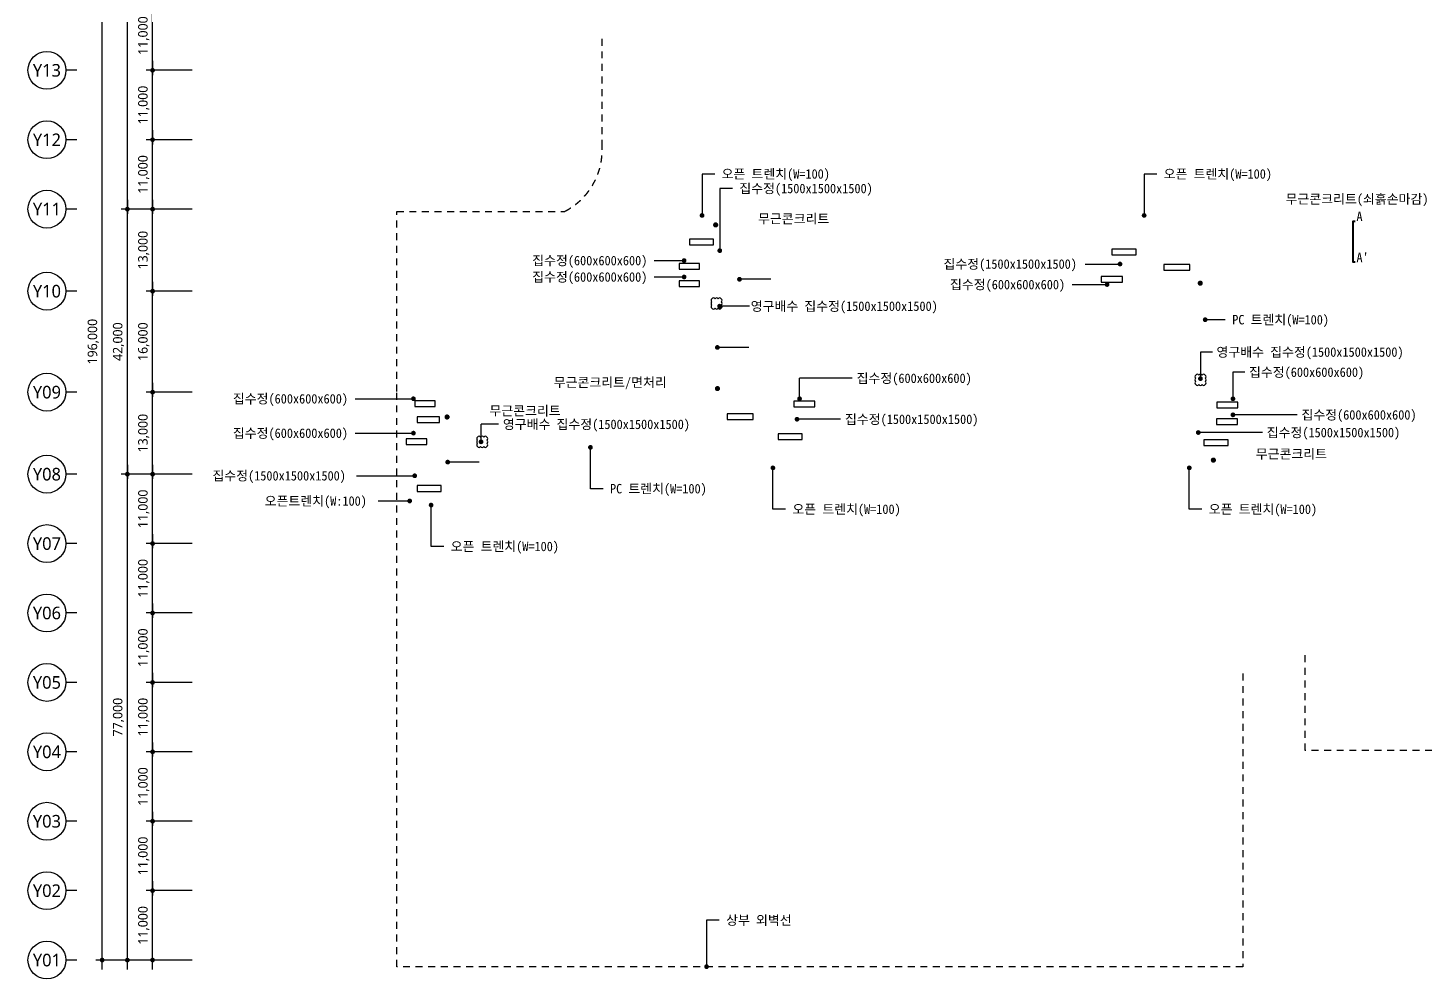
# Model space of a CAD drawing. Header units: millimetres. Extents: x 3546612 to 5615882, y 547008 to 3162891.
# Drawn here: x 4806612 to 5028530, y 551391 to 702095 of the extents above; entities that cross this region are included whole.
import ezdxf
from ezdxf.enums import TextEntityAlignment as Align

# ---------------------------------------------------------------- set-up
doc = ezdxf.new("R2010")
doc.units = ezdxf.units.MM
doc.linetypes.add('HID', pattern=[2, 1.1, -0.9])
for name, color, linetype, lineweight in [('A-AXIS-BUBL', 7, 'Continuous', 25), ('A-CONC-LIN1', 2, 'Continuous', 40), ('A-DIMS', 7, 'Continuous', 25), ('A-FLXX-HID2', 3, 'HID', 25), ('A-MKXS-LEAD', 7, 'Continuous', 25), ('A-MKXS-TEXT1', 3, 'Continuous', 25), ('A-XXXX-TXT2', 3, 'Continuous', 25), ('REV-202205', 20, 'Continuous', 25)]:
    doc.layers.add(name, color=color, linetype=linetype, lineweight=lineweight)
doc.styles.add('HY울릉도L', font='')
doc.styles.add('돋움체', font='')
doc.styles.add('맑은고딕', font='malgun.ttf')
doc.styles.get('HY울릉도L').set_extended_font_data('HYwulM')
doc.styles.get('돋움체').set_extended_font_data('DotumChe')
doc.dimstyles.new('CDIM', dxfattribs={"dimtxt": 3, "dimasz": 1.5, "dimexe": 2, "dimexo": 1, "dimgap": 1, "dimtad": 1, "dimdec": 0, "dimrnd": 0.5, "dimzin": 0, "dimdsep": 32, "dimlunit": 6, "dimtxsty": 'HY울릉도L', "dimblk1": '_CIDOT', "dimblk2": '_CIDOT', "dimsah": 1, "dimcen": 5.5, "dimclrd": 2, "dimclre": 2, "dimclrt": 7, "dimadec": 0, "dimazin": 0, "dimtfac": 1, "dimtdec": 0, "dimtix": 1, "dimtmove": 2, "dimatfit": 1, "dimldrblk": '_CIDOT', "dimfxl": 1, "dimtolj": 1, "dimtzin": 0, "dimlwd": -1, "dimarcsym": 0})

# ---------------------------------------------------------------- blocks, each defined once
blk = doc.blocks.new('_CIDOT')
at = {"color": 0, "linetype": 'ByBlock'}
blk.add_line((2, 0), (-1, 0), dxfattribs=at)
at = {"color": 0, "linetype": 'ByBlock', "const_width": 0.5}
blk.add_lwpolyline([(-0.25, 0, 1), (0.25, 0, 1)], format="xyb", close=True, dxfattribs=at)
blk = doc.blocks.new('*D9')
at = {"layer": 'A-DIMS', "lineweight": -2, "transparency": 16777216}
for p, q in [((93193, 67121), (85943, 67121)), ((93193, 56121), (85943, 56121))]:
    blk.add_line(p, q, dxfattribs=at)
at = {"layer": 'A-DIMS', "transparency": 16777216}
blk.add_line((86943, 56871), (86943, 66371), dxfattribs=at)
at = {"layer": 'A-DIMS', "transparency": 16777216, "xscale": 750, "yscale": 750, "zscale": 750}
for p, rotation in [((86943, 67121), 90), ((86943, 56121), 270)]:
    blk.add_blockref('_CIDOT', p, dxfattribs=dict(at, rotation=rotation))
at = {"layer": 'A-DIMS', "color": 3, "transparency": 16777216, "insert": (85538, 61621), "char_height": 1500, "attachment_point": 5, "rotation": 90, "style": '맑은고딕'}
blk.add_mtext('\\A1;11,000', dxfattribs=at)
blk = doc.blocks.new('*D10')
at = {"layer": 'A-DIMS', "lineweight": -2, "transparency": 16777216}
for p, q in [((93193, 78121), (85943, 78121)), ((93193, 67121), (85943, 67121))]:
    blk.add_line(p, q, dxfattribs=at)
at = {"layer": 'A-DIMS', "transparency": 16777216}
blk.add_line((86943, 67871), (86943, 77371), dxfattribs=at)
at = {"layer": 'A-DIMS', "transparency": 16777216, "xscale": 750, "yscale": 750, "zscale": 750}
for p, rotation in [((86943, 78121), 90), ((86943, 67121), 270)]:
    blk.add_blockref('_CIDOT', p, dxfattribs=dict(at, rotation=rotation))
at = {"layer": 'A-DIMS', "color": 3, "transparency": 16777216, "insert": (85538, 72621), "char_height": 1500, "attachment_point": 5, "rotation": 90, "style": '맑은고딕'}
blk.add_mtext('\\A1;11,000', dxfattribs=at)
blk = doc.blocks.new('*D11')
at = {"layer": 'A-DIMS', "lineweight": -2, "transparency": 16777216}
for p, q in [((93193, 89121), (85943, 89121)), ((93193, 78121), (85943, 78121))]:
    blk.add_line(p, q, dxfattribs=at)
at = {"layer": 'A-DIMS', "transparency": 16777216}
blk.add_line((86943, 78871), (86943, 88371), dxfattribs=at)
at = {"layer": 'A-DIMS', "transparency": 16777216, "xscale": 750, "yscale": 750, "zscale": 750}
for p, rotation in [((86943, 89121), 90), ((86943, 78121), 270)]:
    blk.add_blockref('_CIDOT', p, dxfattribs=dict(at, rotation=rotation))
at = {"layer": 'A-DIMS', "color": 3, "transparency": 16777216, "insert": (85538, 83621), "char_height": 1500, "attachment_point": 5, "rotation": 90, "style": '맑은고딕'}
blk.add_mtext('\\A1;11,000', dxfattribs=at)
blk = doc.blocks.new('*D12')
at = {"layer": 'A-DIMS', "lineweight": -2, "transparency": 16777216}
for p, q in [((93193, 100121), (85943, 100121)), ((93193, 89121), (85943, 89121))]:
    blk.add_line(p, q, dxfattribs=at)
at = {"layer": 'A-DIMS', "transparency": 16777216}
blk.add_line((86943, 89871), (86943, 99371), dxfattribs=at)
at = {"layer": 'A-DIMS', "transparency": 16777216, "xscale": 750, "yscale": 750, "zscale": 750}
for p, rotation in [((86943, 100121), 90), ((86943, 89121), 270)]:
    blk.add_blockref('_CIDOT', p, dxfattribs=dict(at, rotation=rotation))
at = {"layer": 'A-DIMS', "color": 3, "transparency": 16777216, "insert": (85538, 94621), "char_height": 1500, "attachment_point": 5, "rotation": 90, "style": '맑은고딕'}
blk.add_mtext('\\A1;11,000', dxfattribs=at)
blk = doc.blocks.new('*D13')
at = {"layer": 'A-DIMS', "lineweight": -2, "transparency": 16777216}
for p, q in [((93193, 111121), (85943, 111121)), ((93193, 100121), (85943, 100121))]:
    blk.add_line(p, q, dxfattribs=at)
at = {"layer": 'A-DIMS', "transparency": 16777216}
blk.add_line((86943, 100871), (86943, 110371), dxfattribs=at)
at = {"layer": 'A-DIMS', "transparency": 16777216, "xscale": 750, "yscale": 750, "zscale": 750}
for p, rotation in [((86943, 111121), 90), ((86943, 100121), 270)]:
    blk.add_blockref('_CIDOT', p, dxfattribs=dict(at, rotation=rotation))
at = {"layer": 'A-DIMS', "color": 3, "transparency": 16777216, "insert": (85538, 105621), "char_height": 1500, "attachment_point": 5, "rotation": 90, "style": '맑은고딕'}
blk.add_mtext('\\A1;11,000', dxfattribs=at)
blk = doc.blocks.new('*D14')
at = {"layer": 'A-DIMS', "lineweight": -2, "transparency": 16777216}
for p, q in [((93193, 122121), (85943, 122121)), ((93193, 111121), (85943, 111121))]:
    blk.add_line(p, q, dxfattribs=at)
at = {"layer": 'A-DIMS', "transparency": 16777216}
blk.add_line((86943, 111871), (86943, 121371), dxfattribs=at)
at = {"layer": 'A-DIMS', "transparency": 16777216, "xscale": 750, "yscale": 750, "zscale": 750}
for p, rotation in [((86943, 122121), 90), ((86943, 111121), 270)]:
    blk.add_blockref('_CIDOT', p, dxfattribs=dict(at, rotation=rotation))
at = {"layer": 'A-DIMS', "color": 3, "transparency": 16777216, "insert": (85538, 116621), "char_height": 1500, "attachment_point": 5, "rotation": 90, "style": '맑은고딕'}
blk.add_mtext('\\A1;11,000', dxfattribs=at)
blk = doc.blocks.new('*D15')
at = {"layer": 'A-DIMS', "lineweight": -2, "transparency": 16777216}
for p, q in [((93193, 135121), (85943, 135121)), ((93193, 122121), (85943, 122121))]:
    blk.add_line(p, q, dxfattribs=at)
at = {"layer": 'A-DIMS', "transparency": 16777216}
blk.add_line((86943, 122871), (86943, 134371), dxfattribs=at)
at = {"layer": 'A-DIMS', "transparency": 16777216, "xscale": 750, "yscale": 750, "zscale": 750}
for p, rotation in [((86943, 135121), 90), ((86943, 122121), 270)]:
    blk.add_blockref('_CIDOT', p, dxfattribs=dict(at, rotation=rotation))
at = {"layer": 'A-DIMS', "color": 3, "transparency": 16777216, "insert": (85538, 128621), "char_height": 1500, "attachment_point": 5, "rotation": 90, "style": '맑은고딕'}
blk.add_mtext('\\A1;13,000', dxfattribs=at)
blk = doc.blocks.new('*D16')
at = {"layer": 'A-DIMS', "lineweight": -2, "transparency": 16777216}
for p, q in [((93193, 151121), (85943, 151121)), ((93193, 135121), (85943, 135121))]:
    blk.add_line(p, q, dxfattribs=at)
at = {"layer": 'A-DIMS', "transparency": 16777216}
blk.add_line((86943, 135871), (86943, 150371), dxfattribs=at)
at = {"layer": 'A-DIMS', "transparency": 16777216, "xscale": 750, "yscale": 750, "zscale": 750}
for p, rotation in [((86943, 151121), 90), ((86943, 135121), 270)]:
    blk.add_blockref('_CIDOT', p, dxfattribs=dict(at, rotation=rotation))
at = {"layer": 'A-DIMS', "color": 3, "transparency": 16777216, "insert": (85538, 143121), "char_height": 1500, "attachment_point": 5, "rotation": 90, "style": '맑은고딕'}
blk.add_mtext('\\A1;16,000', dxfattribs=at)
blk = doc.blocks.new('*D17')
at = {"layer": 'A-DIMS', "lineweight": -2, "transparency": 16777216}
for p, q in [((93193, 164121), (85943, 164121)), ((93193, 151121), (85943, 151121))]:
    blk.add_line(p, q, dxfattribs=at)
at = {"layer": 'A-DIMS', "transparency": 16777216}
blk.add_line((86943, 151871), (86943, 163371), dxfattribs=at)
at = {"layer": 'A-DIMS', "transparency": 16777216, "xscale": 750, "yscale": 750, "zscale": 750}
for p, rotation in [((86943, 164121), 90), ((86943, 151121), 270)]:
    blk.add_blockref('_CIDOT', p, dxfattribs=dict(at, rotation=rotation))
at = {"layer": 'A-DIMS', "color": 3, "transparency": 16777216, "insert": (85538, 157621), "char_height": 1500, "attachment_point": 5, "rotation": 90, "style": '맑은고딕'}
blk.add_mtext('\\A1;13,000', dxfattribs=at)
blk = doc.blocks.new('*D18')
at = {"layer": 'A-DIMS', "lineweight": -2, "transparency": 16777216}
for p, q in [((93193, 175121), (85943, 175121)), ((93193, 164121), (85943, 164121))]:
    blk.add_line(p, q, dxfattribs=at)
at = {"layer": 'A-DIMS', "transparency": 16777216}
blk.add_line((86943, 164871), (86943, 174371), dxfattribs=at)
at = {"layer": 'A-DIMS', "transparency": 16777216, "xscale": 750, "yscale": 750, "zscale": 750}
for p, rotation in [((86943, 175121), 90), ((86943, 164121), 270)]:
    blk.add_blockref('_CIDOT', p, dxfattribs=dict(at, rotation=rotation))
at = {"layer": 'A-DIMS', "color": 3, "transparency": 16777216, "insert": (85538, 169621), "char_height": 1500, "attachment_point": 5, "rotation": 90, "style": '맑은고딕'}
blk.add_mtext('\\A1;11,000', dxfattribs=at)
blk = doc.blocks.new('*D19')
at = {"layer": 'A-DIMS', "lineweight": -2, "transparency": 16777216}
for p, q in [((93193, 186121), (85943, 186121)), ((93193, 175121), (85943, 175121))]:
    blk.add_line(p, q, dxfattribs=at)
at = {"layer": 'A-DIMS', "transparency": 16777216}
blk.add_line((86943, 175871), (86943, 185371), dxfattribs=at)
at = {"layer": 'A-DIMS', "transparency": 16777216, "xscale": 750, "yscale": 750, "zscale": 750}
for p, rotation in [((86943, 186121), 90), ((86943, 175121), 270)]:
    blk.add_blockref('_CIDOT', p, dxfattribs=dict(at, rotation=rotation))
at = {"layer": 'A-DIMS', "color": 3, "transparency": 16777216, "insert": (85538, 180621), "char_height": 1500, "attachment_point": 5, "rotation": 90, "style": '맑은고딕'}
blk.add_mtext('\\A1;11,000', dxfattribs=at)
blk = doc.blocks.new('*D20')
at = {"layer": 'A-DIMS', "lineweight": -2, "transparency": 16777216}
for p, q in [((93193, 197121), (85943, 197121)), ((93193, 186121), (85943, 186121))]:
    blk.add_line(p, q, dxfattribs=at)
at = {"layer": 'A-DIMS', "transparency": 16777216}
blk.add_line((86943, 186871), (86943, 196371), dxfattribs=at)
at = {"layer": 'A-DIMS', "transparency": 16777216, "xscale": 750, "yscale": 750, "zscale": 750}
for p, rotation in [((86943, 197121), 90), ((86943, 186121), 270)]:
    blk.add_blockref('_CIDOT', p, dxfattribs=dict(at, rotation=rotation))
at = {"layer": 'A-DIMS', "color": 3, "transparency": 16777216, "insert": (85538, 191621), "char_height": 1500, "attachment_point": 5, "rotation": 90, "style": '맑은고딕'}
blk.add_mtext('\\A1;11,000', dxfattribs=at)
blk = doc.blocks.new('*D25')
at = {"layer": 'A-DIMS', "lineweight": -2, "transparency": 16777216}
for p, q in [((93193, 122121), (81943, 122121)), ((93193, 45121), (81943, 45121))]:
    blk.add_line(p, q, dxfattribs=at)
at = {"layer": 'A-DIMS', "transparency": 16777216}
blk.add_line((82943, 45871), (82943, 121371), dxfattribs=at)
at = {"layer": 'A-DIMS', "transparency": 16777216, "xscale": 750, "yscale": 750, "zscale": 750}
for p, rotation in [((82943, 122121), 90), ((82943, 45121), 270)]:
    blk.add_blockref('_CIDOT', p, dxfattribs=dict(at, rotation=rotation))
at = {"layer": 'A-DIMS', "color": 3, "transparency": 16777216, "insert": (81542, 83621), "char_height": 1500, "attachment_point": 5, "rotation": 90, "style": '맑은고딕'}
blk.add_mtext('\\A1;77,000', dxfattribs=at)
blk = doc.blocks.new('*D26')
at = {"layer": 'A-DIMS', "lineweight": -2, "transparency": 16777216}
for p, q in [((93193, 241121), (77943, 241121)), ((93193, 45121), (77943, 45121))]:
    blk.add_line(p, q, dxfattribs=at)
at = {"layer": 'A-DIMS', "transparency": 16777216}
blk.add_line((78943, 45871), (78943, 240371), dxfattribs=at)
at = {"layer": 'A-DIMS', "transparency": 16777216, "xscale": 750, "yscale": 750, "zscale": 750}
for p, rotation in [((78943, 241121), 90), ((78943, 45121), 270)]:
    blk.add_blockref('_CIDOT', p, dxfattribs=dict(at, rotation=rotation))
at = {"layer": 'A-DIMS', "color": 3, "transparency": 16777216, "insert": (77538, 143121), "char_height": 1500, "attachment_point": 5, "rotation": 90, "style": '맑은고딕'}
blk.add_mtext('\\A1;196,000', dxfattribs=at)
blk = doc.blocks.new('*D27')
at = {"layer": 'A-DIMS', "lineweight": -2, "transparency": 16777216}
for p, q in [((93193, 56121), (85943, 56121)), ((93193, 45121), (85943, 45121))]:
    blk.add_line(p, q, dxfattribs=at)
at = {"layer": 'A-DIMS', "transparency": 16777216}
blk.add_line((86943, 45871), (86943, 55371), dxfattribs=at)
at = {"layer": 'A-DIMS', "transparency": 16777216, "xscale": 750, "yscale": 750, "zscale": 750}
for p, rotation in [((86943, 56121), 90), ((86943, 45121), 270)]:
    blk.add_blockref('_CIDOT', p, dxfattribs=dict(at, rotation=rotation))
at = {"layer": 'A-DIMS', "color": 3, "transparency": 16777216, "insert": (85538, 50621), "char_height": 1500, "attachment_point": 5, "rotation": 90, "style": '맑은고딕'}
blk.add_mtext('\\A1;11,000', dxfattribs=at)
blk = doc.blocks.new('*D28')
at = {"layer": 'A-DIMS', "lineweight": -2, "transparency": 16777216}
for p, q in [((93193, 164121), (81943, 164121)), ((93193, 122121), (81943, 122121))]:
    blk.add_line(p, q, dxfattribs=at)
at = {"layer": 'A-DIMS', "transparency": 16777216}
blk.add_line((82943, 122871), (82943, 163371), dxfattribs=at)
at = {"layer": 'A-DIMS', "transparency": 16777216, "xscale": 750, "yscale": 750, "zscale": 750}
for p, rotation in [((82943, 164121), 90), ((82943, 122121), 270)]:
    blk.add_blockref('_CIDOT', p, dxfattribs=dict(at, rotation=rotation))
at = {"layer": 'A-DIMS', "color": 3, "transparency": 16777216, "insert": (81542, 143121), "char_height": 1500, "attachment_point": 5, "rotation": 90, "style": '맑은고딕'}
blk.add_mtext('\\A1;42,000', dxfattribs=at)
blk = doc.blocks.new('*D29')
at = {"layer": 'A-DIMS', "lineweight": -2, "transparency": 16777216}
for p, q in [((93193, 241121), (81943, 241121)), ((93193, 164121), (81943, 164121))]:
    blk.add_line(p, q, dxfattribs=at)
at = {"layer": 'A-DIMS', "transparency": 16777216}
blk.add_line((82943, 164871), (82943, 240371), dxfattribs=at)
at = {"layer": 'A-DIMS', "transparency": 16777216, "xscale": 750, "yscale": 750, "zscale": 750}
for p, rotation in [((82943, 241121), 90), ((82943, 164121), 270)]:
    blk.add_blockref('_CIDOT', p, dxfattribs=dict(at, rotation=rotation))
at = {"layer": 'A-DIMS', "color": 3, "transparency": 16777216, "insert": (81542, 202621), "char_height": 1500, "attachment_point": 5, "rotation": 90, "style": '맑은고딕'}
blk.add_mtext('\\A1;77,000', dxfattribs=at)
blk = doc.blocks.new('DIM(210222)')
for p, q in [((74943, 186120.6), (73193, 186120.6)), ((74943, 175120.6), (73193, 175120.6)), ((74943, 164120.6), (73193, 164120.6)), ((74943, 151120.6), (73193, 151120.6)), ((74943, 135120.6), (73193, 135120.6)), ((74943, 122120.6), (73193, 122120.6)), ((74943, 111120.6), (73193, 111120.6)), ((74943, 100120.6), (73193, 100120.6)), ((74943, 89120.6), (73193, 89120.6)), ((74943, 78120.6), (73193, 78120.6)), ((74943, 67120.6), (73193, 67120.6)), ((74943, 56120.6), (73193, 56120.6)), ((74943, 45120.6), (73193, 45120.6))]:
    blk.add_line(p, q)
at = {"layer": 'A-AXIS-BUBL', "ltscale": 0.2}
for centre in [(70193, 186120.6), (70193, 175120.6), (70193, 164120.6), (70193, 151120.6), (70193, 135120.6), (70193, 122120.6), (70193, 111120.6), (70193, 100120.6), (70193, 89120.6), (70193, 78120.6), (70193, 67120.6), (70193, 56120.6), (70193, 45120.6)]:
    blk.add_circle(centre, 3000, dxfattribs=at)
at = {"layer": 'A-XXXX-TXT2', "ltscale": 0.2, "style": '맑은고딕'}
for s, p in [('Y13', (70193, 186120.6)), ('Y12', (70193, 175120.6)), ('Y11', (70193, 164120.6)), ('Y10', (70193, 151120.6)), ('Y09', (70193, 135120.6)), ('Y08', (70193, 122120.6)), ('Y07', (70193, 111120.6)), ('Y06', (70193, 100120.6)), ('Y05', (70193, 89120.6)), ('Y04', (70193, 78120.6)), ('Y03', (70193, 67120.6)), ('Y02', (70193, 56120.6)), ('Y01', (70193, 45120.6))]:
    blk.add_text(s, height=2000, dxfattribs=at).set_placement(p, align=Align.MIDDLE)
at = {"layer": 'A-DIMS'}
for p1, p2, distance, picture, middle in [((93693, 45120.6), (93693, 241120.6), 14750, '*D26', (77538.1, 143120.6)), ((93693, 164120.6), (93693, 241120.6), 10750, '*D29', (81542.2, 202620.6)), ((93693, 186120.6), (93693, 197120.6), 6750, '*D20', (85538.1, 191620.6)), ((93693, 175120.6), (93693, 186120.6), 6750, '*D19', (85538.1, 180620.6)), ((93693, 164120.6), (93693, 175120.6), 6750, '*D18', (85538.1, 169620.6)), ((93693, 122120.6), (93693, 164120.6), 10750, '*D28', (81542.2, 143120.6)), ((93693, 151120.6), (93693, 164120.6), 6750, '*D17', (85538.1, 157620.6)), ((93693, 135120.6), (93693, 151120.6), 6750, '*D16', (85538.1, 143120.6)), ((93693, 122120.6), (93693, 135120.6), 6750, '*D15', (85538.1, 128620.6)), ((93693, 45120.6), (93693, 122120.6), 10750, '*D25', (81542.2, 83620.6)), ((93693, 111120.6), (93693, 122120.6), 6750, '*D14', (85538.1, 116620.6)), ((93693, 100120.6), (93693, 111120.6), 6750, '*D13', (85538.1, 105620.6)), ((93693, 89120.6), (93693, 100120.6), 6750, '*D12', (85538.1, 94620.6)), ((93693, 78120.6), (93693, 89120.6), 6750, '*D11', (85538.1, 83620.6)), ((93693, 67120.6), (93693, 78120.6), 6750, '*D10', (85538.1, 72620.6)), ((93693, 56120.6), (93693, 67120.6), 6750, '*D9', (85538.1, 61620.6)), ((93693, 45120.6), (93693, 56120.6), 6750, '*D27', (85538.1, 50620.6))]:
    dim = blk.add_aligned_dim(p1=p1, p2=p2, distance=distance, dimstyle='CDIM', override={"dimscale": 500, "dimtxsty": '맑은고딕', "dimclrd": 256, "dimclre": 256, "dimclrt": 3}, dxfattribs=at)
    dim.commit()
    dim.dimension.update_dxf_attribs({"geometry": picture, "text_midpoint": middle})

msp = doc.modelspace()

# ---------------------------------------------------------------- linework, layer by layer
at = {"layer": 'A-CONC-LIN1'}
msp.add_lwpolyline([(5016987.9, 664982.7), (5016687.9, 664982.7), (5016687.9, 671499.8), (5016987.9, 671499.8)], dxfattribs=at)
at = {"layer": 'A-FLXX-HID2', "ltscale": 1000}
msp.add_lwpolyline([(4909061.8, 704966), (4909061.8, 751441.2), (5043161.8, 751441.2), (5043161.8, 673591.2), (5043161.8, 673591.2), (5043161.8, 660291.2), (5043161.8, 660291.2), (5043161.8, 587591.2), (5009061.8, 587591.2), (5009061.8, 603419.7)], dxfattribs=at)
msp.add_lwpolyline([(4999161.8, 599816.4), (4999161.8, 553341.2), (4865061.8, 553341.2), (4865061.8, 631191.2), (4865061.8, 631191.2), (4865061.8, 644491.2), (4865061.8, 644491.2), (4865061.8, 673041.2), (4891692.2, 673038.2, 0.29510797), (4897611.8, 683291.2), (4897611.8, 700798.6)], format="xyb", dxfattribs=at)
at = {"layer": 'A-MKXS-LEAD'}
for p, q in [((4924368.5, 662275.4), (4919392, 662275.4)), ((4920864.7, 651470.3), (4915888.2, 651470.3)), ((4992461.8, 650746.4), (4992461.8, 646528.7)), ((4994352, 650746.4), (4992461.8, 650746.4)), ((4937246.7, 646590.7), (4928911.8, 646590.7)), ((4928911.8, 643341.2), (4928911.8, 646590.7)), ((4997611.8, 647558.9), (4997611.8, 643341.2)), ((4999502, 647558.9), (4997611.8, 647558.9)), ((4858493, 643341.2), (4867711.8, 643341.2)), ((4881174.2, 639291), (4878424.3, 639291)), ((4878424.3, 636518.2), (4878424.3, 639291)), ((4935396.7, 640091.2), (4928511.8, 640091.2)), ((5007812.2, 640791.2), (4997611.8, 640791.2)), ((4858493, 637891.2), (4867711.8, 637891.2)), ((5002312.2, 637991.2), (4992111.8, 637991.2)), ((4878119.3, 633302.1), (4873142.8, 633302.1)), ((4858693, 631141.2), (4867911.8, 631141.2)), ((4862135.3, 627141.2), (4867111.8, 627141.2))]:
    msp.add_line(p, q, dxfattribs=at)
for points in [[(4915461.8, 678940), (4913461.8, 678940), (4913461.8, 672391.2)], [(4985536.8, 678940), (4983536.8, 678940), (4983536.8, 672391.2)], [(4918267.8, 676668.3), (4916267.8, 676668.3), (4916267.8, 666816.5)], [(4905863.2, 665241.2), (4910611.8, 665241.2)], [(4974177.8, 664691.2), (4979711.8, 664691.2)], [(4905863.2, 662641.2), (4910611.8, 662641.2)], [(4972127.8, 661441.2), (4977661.8, 661441.2)], [(4920986.1, 658012.8), (4916237.4, 658012.8)], [(4996399.4, 655866.2), (4993211.8, 655866.2), (4993211.8, 655866.2)], [(4897767.8, 629092.5), (4895767.8, 629092.5), (4895767.8, 635641.2)], [(4926686.8, 625842.5), (4924686.8, 625842.5), (4924686.8, 632391.2)], [(4992686.8, 625842.5), (4990686.8, 625842.5), (4990686.8, 632391.2)], [(4872511.8, 619942.5), (4870511.8, 619942.5), (4870511.8, 626491.2)], [(4916179.6, 560705.2), (4914179.6, 560705.2), (4914179.6, 553341.2)]]:
    msp.add_lwpolyline(points, dxfattribs=at)
for points, const_width in [([(4913274.3, 672391.2, -1), (4913649.3, 672391.2, -1)], 375), ([(4983349.3, 672391.2, -1), (4983724.3, 672391.2, -1)], 375), ([(4915407.1, 670909.2, 1), (4915821.7, 670867.8, 1)], 400), ([(4916080.3, 666816.5, 1), (4916455.3, 666816.5, 1)], 375), ([(4910424.3, 665241.2, 1), (4910799.3, 665241.2, 1)], 375), ([(4979524.3, 664691.2, 1), (4979899.3, 664691.2, 1)], 375), ([(4910424.3, 662641.2, 1), (4910799.3, 662641.2, 1)], 375), ([(4919204.5, 662275.4, 1), (4919579.5, 662275.4, 1)], 375), ([(4977474.3, 661441.2, 1), (4977849.3, 661441.2, 1)], 375), ([(4992219.8, 661676.7, 1), (4992634.4, 661635.3, 1)], 400), ([(4916424.9, 658012.8, -1), (4916049.9, 658012.8, -1)], 375), ([(4993024.3, 655866.2, -1), (4993399.3, 655866.2, -1)], 375), ([(4915700.7, 651470.3, 1), (4916075.7, 651470.3, 1)], 375), ([(4992274.3, 646528.7, 1), (4992649.3, 646528.7, 1)], 375), ([(4867524.3, 643341.2, 1), (4867899.3, 643341.2, 1)], 375), ([(4916105, 644977.4, -1), (4915690.4, 644936, -1)], 400), ([(4928724.3, 643341.2, 1), (4929099.3, 643341.2, 1)], 375), ([(4997424.3, 643341.2, 1), (4997799.3, 643341.2, 1)], 375), ([(4872833.3, 640471.6, 1), (4873247.9, 640430.1, 1)], 400), ([(4928324.3, 640091.2, 1), (4928699.3, 640091.2, 1)], 375), ([(4997424.3, 640791.2, 1), (4997799.3, 640791.2, 1)], 375), ([(4867524.3, 637891.2, 1), (4867899.3, 637891.2, 1)], 375), ([(4991924.3, 637991.2, 1), (4992299.3, 637991.2, 1)], 375), ([(4878236.8, 636518.2, 1), (4878611.8, 636518.2, 1)], 375), ([(4895580.3, 635641.2, -1), (4895955.3, 635641.2, -1)], 375), ([(4872955.3, 633302.1, 1), (4873330.3, 633302.1, 1)], 375), ([(4924499.3, 632391.2, -1), (4924874.3, 632391.2, -1)], 375), ([(4990499.3, 632391.2, -1), (4990874.3, 632391.2, -1)], 375), ([(4994303.1, 633637.6, 1), (4994717.7, 633596.2, 1)], 400), ([(4867724.3, 631141.2, 1), (4868099.3, 631141.2, 1)], 375), ([(4867299.3, 627141.2, -1), (4866924.3, 627141.2, -1)], 375), ([(4870324.3, 626491.2, -1), (4870699.3, 626491.2, -1)], 375), ([(4913992.1, 553341.2, -1), (4914367.1, 553341.2, -1)], 375)]:
    msp.add_lwpolyline(points, format="xyb", close=True, dxfattribs=dict(at, const_width=const_width))
at = {"layer": 'A-XXXX-TXT2', "color": 0, "ltscale": 100}
for points in [[(4911456.2, 668645.2), (4911456.2, 667745.2), (4915284.7, 667745.2), (4915284.7, 668645.2)], [(4978424.7, 667063.6), (4978424.7, 666163.6), (4982253.2, 666163.6), (4982253.2, 667063.6)], [(4909819, 664772), (4909819, 663872), (4913054.5, 663872), (4913054.5, 664772)], [(4986657.5, 664615.7), (4986657.5, 663715.7), (4990786, 663715.7), (4990786, 664615.7)], [(4909819, 662037.2), (4909819, 661137.2), (4913054.5, 661137.2), (4913054.5, 662037.2)], [(4976744.7, 662717.5), (4976744.7, 661817.5), (4980093.1, 661817.5), (4980093.1, 662717.5)], [(4867929.5, 643035.6), (4867929.5, 642135.6), (4871164.9, 642135.6), (4871164.9, 643035.6)], [(4928005.8, 642985.4), (4928005.8, 642085.4), (4931354.2, 642085.4), (4931354.2, 642985.4)], [(4995033.6, 642814.8), (4995033.6, 641914.8), (4998382, 641914.8), (4998382, 642814.8)], [(4868306.1, 640462.6), (4868306.1, 639562.6), (4871856.9, 639562.6), (4871856.9, 640462.6)], [(4917418.9, 640940.8), (4917418.9, 640040.8), (4921547.3, 640040.8), (4921547.3, 640940.8)], [(4994998.4, 640179.1), (4994998.4, 639279.1), (4998346.9, 639279.1), (4998346.9, 640179.1)], [(4866572, 636983.8), (4866572, 636083.8), (4869807.4, 636083.8), (4869807.4, 636983.8)], [(4925520.2, 637762.4), (4925520.2, 636862.4), (4929348.7, 636862.4), (4929348.7, 637762.4)], [(4993002.1, 636817.3), (4993002.1, 635917.3), (4996830.6, 635917.3), (4996830.6, 636817.3)], [(4868297.8, 629569.3), (4868297.8, 628669.3), (4872126.2, 628669.3), (4872126.2, 629569.3)]]:
    msp.add_lwpolyline(points, close=True, dxfattribs=at)
at = {"layer": 'REV-202205'}
for points in [[(4915011.8, 657691.2, 0.52056705), (4915511.8, 657691.2, 0.52056705), (4916011.8, 657691.2, 0.52056705), (4916511.8, 657691.2, 0.52056705), (4916511.8, 658191.2, 0.52056705), (4916511.8, 658691.2, 0.52056705), (4916511.8, 659191.2, 0.52056705), (4916011.8, 659191.2, 0.52056705), (4915511.8, 659191.2, 0.52056705), (4915011.8, 659191.2, 0.52056705), (4915011.8, 658691.2, 0.52056705), (4915011.8, 658191.2, 0.52056705)], [(4991711.8, 645591.2, 0.52056705), (4992211.8, 645591.2, 0.52056705), (4992711.8, 645591.2, 0.52056705), (4993211.8, 645591.2, 0.52056705), (4993211.8, 646091.2, 0.52056705), (4993211.8, 646591.2, 0.52056705), (4993211.8, 647091.2, 0.52056705), (4992711.8, 647091.2, 0.52056705), (4992211.8, 647091.2, 0.52056705), (4991711.8, 647091.2, 0.52056705), (4991711.8, 646591.2, 0.52056705), (4991711.8, 646091.2, 0.52056705)], [(4877861.8, 635768.2, 0.52056705), (4878361.8, 635768.2, 0.52056705), (4878861.8, 635768.2, 0.52056705), (4879361.8, 635768.2, 0.52056705), (4879361.8, 636268.2, 0.52056705), (4879361.8, 636768.2, 0.52056705), (4879361.8, 637268.2, 0.52056705), (4878861.8, 637268.2, 0.52056705), (4878361.8, 637268.2, 0.52056705), (4877861.8, 637268.2, 0.52056705), (4877861.8, 636768.2, 0.52056705), (4877861.8, 636268.2, 0.52056705)]]:
    msp.add_lwpolyline(points, format="xyb", close=True, dxfattribs=at)

# ---------------------------------------------------------------- block references
msp.add_blockref('DIM(210222)', (4739418.8, 509270.6))

# ---------------------------------------------------------------- texts
at = {"layer": 'A-MKXS-TEXT1', "style": '돋움체'}
for s, p in [('오픈 트렌치(W=100)', (4916558.9, 678971.9)), ('오픈 트렌치(W=100)', (4986633.9, 678971.9)), ('집수정(1500x1500x1500)', (4919364.9, 676668.3)), ('무근콘크리트(쇠흙손마감)', (5005957.2, 674994.4)), ('무근콘크리트', (4922336, 671876.3)), ('A', (5017187.9, 672249.8)), ('집수정(600x600x600)', (4886538, 665241.2)), ("A'", (5017187.9, 665732.7)), ('집수정(600x600x600)', (4886538, 662641.2)), ('집수정(1500x1500x1500)', (4951725.4, 664691.2)), ('집수정(600x600x600)', (4952759.4, 661441.2)), ('영구배수 집수정(1500x1500x1500)', (4921170.7, 658012.8)), ('PC 트렌치(W=100)', (4997496.4, 655866.2)), ('영구배수 집수정(1500x1500x1500)', (4995008.2, 650746.4)), ('집수정(600x600x600)', (5000158.2, 647558.9)), ('무근콘크리트/면처리', (4889951.8, 645944.5)), ('집수정(600x600x600)', (4937961.6, 646590.7)), ('집수정(600x600x600)', (4839089.5, 643341.2)), ('무근콘크리트', (4879762.2, 641438.6)), ('집수정(600x600x600)', (5008468.4, 640791.2)), ('영구배수 집수정(1500x1500x1500)', (4881889.1, 639291)), ('집수정(1500x1500x1500)', (4936111.6, 640091.2)), ('집수정(600x600x600)', (4839089.5, 637891.2)), ('집수정(1500x1500x1500)', (5002968.4, 637991.2)), ('무근콘크리트', (5001232, 634604.6)), ('집수정(1500x1500x1500)', (4835844.1, 631141.2)), ('오픈트렌치(W:100)', (4844133.7, 627141.2)), ('PC 트렌치(W=100)', (4898864.8, 629092.5)), ('오픈 트렌치(W=100)', (4927783.9, 625842.5)), ('오픈 트렌치(W=100)', (4993783.9, 625842.5)), ('오픈 트렌치(W=100)', (4873608.9, 619942.5)), ('상부 외벽선', (4917276.6, 560719.2))]:
    msp.add_text(s, height=1500, dxfattribs=at).set_placement(p, align=Align.MIDDLE_LEFT)

doc.saveas('drawing.dxf')
